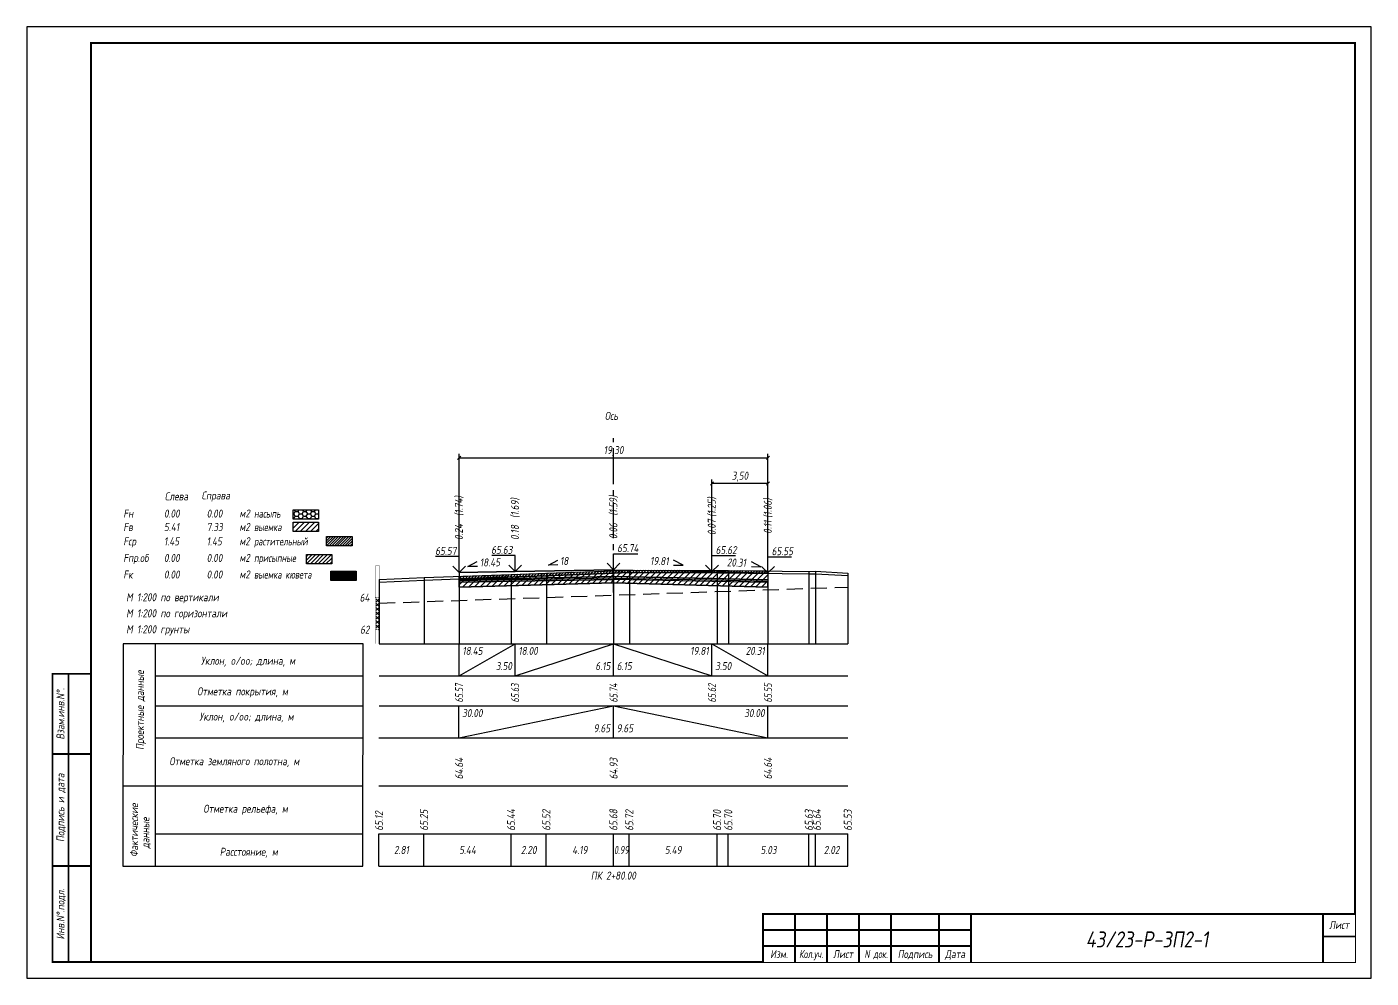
# Model space of a CAD drawing. Extents: x -717 to 1451, y -133302 to 233.
# Drawn here: x -30.1 to 389.9, y -4362.4 to -4065.4 of the extents above; entities that cross this region are included whole.
import ezdxf
from ezdxf.enums import TextEntityAlignment as Align

# ---------------------------------------------------------------- set-up
doc = ezdxf.new("R2010")
doc.units = 0
doc.linetypes.add('осевая2', pattern=[1.125, 0.75, -0.125, 0.125, -0.125])
doc.linetypes.add('штриховая', pattern=[0.75, 0.5, -0.25])
for name, color, linetype in [('Зарамочное оформление', 7, 'Continuous'), ('Интерполированный поперечник', 2, 'Continuous'), ('Код_510', 7, 'Continuous'), ('Код_514', 1, 'Continuous'), ('Код_516', 1, 'Continuous'), ('Контур_0', 7, 'Continuous'), ('Контур_2521', 7, 'Continuous'), ('Контур_2660', 7, 'Continuous'), ('Контур_400', 7, 'Continuous'), ('Контур_508', 7, 'Continuous'), ('Контур_512', 7, 'Continuous'), ('Контур_513', 7, 'Continuous'), ('Контур_818', 7, 'Continuous'), ('Красный поперечник', 1, 'Continuous'), ('Линейка абсолютных высот', 7, 'Continuous'), ('Объем выемки', 7, 'Continuous'), ('Объем кюветов', 7, 'Continuous'), ('Объем насыпи', 7, 'Continuous'), ('Объем присыпных обочин', 7, 'Continuous'), ('Объем срезки растительного слоя', 7, 'Continuous'), ('Объём_2501', 7, 'Continuous'), ('Объём_2650', 7, 'Continuous'), ('Объём_2660', 7, 'Continuous'), ('Ось', 1, 'осевая2'), ('Откосы', 7, 'Continuous'), ('Отметки покрытия', 7, 'Continuous'), ('Подписи поперечников', 7, 'Continuous'), ('Рабочие отметки', 7, 'Continuous'), ('Рабочие отметки доп.', 7, 'Continuous'), ('Таблица', 7, 'Continuous'), ('Уклоны проезжей части', 7, 'Continuous'), ('Черный поперечник', 3, 'Continuous')]:
    doc.layers.add(name, color=color, linetype=linetype)
for name, color, linetype, true_color in [('Контур_2540', 2, 'Continuous', 0xffff00), ('Контур_2570', 7, 'Continuous', 0x80ff00), ('Контур_402', 7, 'Continuous', 0xff6464), ('Объём_2500', 7, 'Continuous', 0xc0c0c0), ('Объём_2520', 7, 'Continuous', 0x80ffff), ('Объём_2540', 2, 'Continuous', 0xffff00), ('Объём_2563', 7, 'Continuous', 0xff8000), ('Объём_2570', 7, 'Continuous', 0x80ff00), ('Объём_2600', 7, 'Continuous', 0x808000), ('Объём_2620', 2, 'Continuous', 0xffff00)]:
    doc.layers.add(name, color=color, linetype=linetype, true_color=true_color)
doc.styles.get("Standard").update_dxf_attribs({"font": 'txt', "height": 2.5})
doc.styles.add('М', font='romand.shx', dxfattribs={"width": 0.8, "oblique": 10, "height": 2.5})
doc.dimstyles.new('ISO-25', dxfattribs={"dimtxt": 2.5, "dimasz": 2.5, "dimexe": 1.25, "dimexo": 0.625, "dimtad": 1, "dimtxsty": 'Standard', "dimcen": 2.5, "dimadec": 0, "dimazin": 0, "dimtfac": 1, "dimtmove": 0, "dimatfit": 3, "dimfxl": 1, "dimarcsym": 0})

# ---------------------------------------------------------------- blocks, each defined once
blk = doc.blocks.new('_Oblique')
at = {"color": 0, "linetype": 'ByBlock', "lineweight": -2}
blk.add_line((-0.5, -0.5), (0.5, 0.5), dxfattribs=at)
blk = doc.blocks.new('*D93')
at = {"color": 0, "lineweight": -2, "transparency": 16777216}
for p, q in [((184, -4234.95), (184, -4206.72)), ((201.5, -4207.97), (184, -4207.97)), ((201.5, -4235.31), (201.5, -4206.72))]:
    blk.add_line(p, q, dxfattribs=at)
at = {"layer": 'Defpoints', "color": 0, "transparency": 16777216}
for p in [(184, -4207.97), (184, -4235.57), (201.5, -4235.93)]:
    blk.add_point(p, dxfattribs=at)
at = {"color": 0, "lineweight": -2, "transparency": 16777216, "rotation": 180}
blk.add_blockref('_Oblique', (184, -4207.97), dxfattribs=at)
at = {"color": 0, "lineweight": -2, "transparency": 16777216}
blk.add_blockref('_Oblique', (201.5, -4207.97), dxfattribs=at)
at = {"color": 0, "transparency": 16777216, "insert": (192.75, -4205.85), "char_height": 2.5, "width": 9.5833, "attachment_point": 5, "style": 'М'}
blk.add_mtext('3,50', dxfattribs=at)
blk = doc.blocks.new('*D94')
at = {"color": 0, "lineweight": -2, "transparency": 16777216}
for p, q in [((105, -4235.22), (105, -4198.72)), ((105, -4199.97), (201.5, -4199.97)), ((201.5, -4235.31), (201.5, -4198.72))]:
    blk.add_line(p, q, dxfattribs=at)
at = {"layer": 'Defpoints', "color": 0, "transparency": 16777216}
for p in [(201.5, -4199.97), (105, -4235.84), (201.5, -4235.93)]:
    blk.add_point(p, dxfattribs=at)
at = {"color": 0, "lineweight": -2, "transparency": 16777216, "rotation": 180}
blk.add_blockref('_Oblique', (105, -4199.97), dxfattribs=at)
at = {"color": 0, "lineweight": -2, "transparency": 16777216}
blk.add_blockref('_Oblique', (201.5, -4199.97), dxfattribs=at)
at = {"color": 0, "transparency": 16777216, "insert": (153.25, -4197.85), "char_height": 2.5, "width": 11.25, "attachment_point": 5, "style": 'М'}
blk.add_mtext('19,30', dxfattribs=at)
blk = doc.blocks.new('условные обозначения')
at = {"layer": 'Объём_2563'}
h = blk.add_hatch(dxfattribs=at)
h.set_pattern_fill('ANSI31', color=256, scale=0.3)
h.set_pattern_definition([(45, (-34.5, -100.5), (-0.673519, 0.673519), [])])
h.paths.add_polyline_path([(18.26, 7.53), (27.08, 7.53), (27.08, 4.62), (18.26, 4.62)])
at = {"layer": 'Объём_2570'}
h = blk.add_hatch(dxfattribs=at)
h.set_pattern_fill('ANSI31', color=3, scale=0.2)
h.set_pattern_definition([(45, (-32.9034, -100.5), (-0.4490128, 0.4490128), [])])
h.paths.add_polyline_path([(25.29, 13.16), (34.12, 13.16), (34.12, 10.25), (25.29, 10.25)])
at = {"layer": 'Объём_2600'}
h = blk.add_hatch(dxfattribs=at)
h.set_pattern_fill('ANSI31', color=6, scale=0.4)
h.set_pattern_definition([(45, (-34.5, -100.5), (-0.898026, 0.898026), [])])
h.paths.add_polyline_path([(13.63, 17.67), (22.46, 17.67), (22.46, 14.76), (13.63, 14.76)])
at = {"layer": 'Объём_2620'}
h = blk.add_hatch(dxfattribs=at)
h.set_pattern_fill('ANSI31', color=2, scale=0.1)
h.set_pattern_definition([(45, (-33.755, -100.5), (-0.2245064, 0.2245064), [])])
h.paths.add_polyline_path([(26.75, 2.41), (35.57, 2.41), (35.57, -0.5), (26.75, -0.5)])
at = {"layer": 'Объём_2650'}
h = blk.add_hatch(dxfattribs=at)
h.set_pattern_fill('HONEY', color=5, scale=0.3)
h.set_pattern_definition([(0, (-34.5, -100.5), (1.42875, 0.824889), [0.9525, -1.905]), (120, (-34.5, -100.5), (-1.42875, 0.824889), [0.9525, -1.905]), (60, (-34.5, -100.5), (3e-09, 1.6497784), [-1.905, 0.9525])])
h.paths.add_polyline_path([(13.63, 21.49), (22.46, 21.49), (22.46, 18.58), (13.63, 18.58)])
at = {"layer": 'Объём_2563'}
blk.add_lwpolyline([(18.26, 7.53), (27.08, 7.53), (27.08, 4.62), (18.26, 4.62)], close=True, dxfattribs=at)
at = {"layer": 'Объём_2620', "color": 2}
blk.add_lwpolyline([(26.75, 2.41), (35.57, 2.41), (35.57, -0.5), (26.75, -0.5)], close=True, dxfattribs=at)
at = {"layer": 'Объём_2650', "color": 5}
blk.add_lwpolyline([(13.63, 21.49), (22.46, 21.49), (22.46, 18.58), (13.63, 18.58)], close=True, dxfattribs=at)
at = {"layer": 'Объём_2650', "color": 6}
blk.add_lwpolyline([(13.63, 17.67), (22.46, 17.67), (22.46, 14.76), (13.63, 14.76)], close=True, dxfattribs=at)
at = {"layer": 'Объём_2650', "color": 3}
blk.add_lwpolyline([(25.29, 13.16), (34.12, 13.16), (34.12, 10.25), (25.29, 10.25)], close=True, dxfattribs=at)
at = {"layer": 'Объем насыпи', "color": 1, "style": 'М', "oblique": 10, "width": 0.8}
for s, p in [('насыпь', (0.09, 19.09)), ('растительный', (0.09, 10.42)), ('выемка', (0.09, 14.89)), ('присыпные', (0.09, 5.24)), ('выемка кювета', (0.09, 0.06))]:
    blk.add_text(s, height=2.5, dxfattribs=at).set_placement(p)
blk = doc.blocks.new('Штамп')
at = {"linetype": 'Continuous'}
blk.add_wipeout([(199.95, -411.25), (384.95, -411.25), (384.95, -426.25), (199.95, -426.25)], dxfattribs=at).dxf.layer = 'Зарамочное оформление'
at = {"layer": 'Зарамочное оформление', "linetype": 'Continuous', "lineweight": -3, "const_width": 0.6, "flags": 128}
for points in [[(199.95, -426.25), (199.95, -411.25), (384.95, -411.25)], [(209.95, -411.25), (209.95, -426.25)], [(219.95, -411.25), (219.95, -426.25)], [(229.95, -411.25), (229.95, -426.25)], [(239.95, -411.25), (239.95, -426.25)], [(254.95, -411.25), (254.95, -426.25)], [(264.95, -411.25), (264.95, -426.25)], [(374.95, -411.25), (374.95, -426.25)], [(199.95, -416.25), (264.95, -416.25)], [(374.95, -418.25), (384.95, -418.25)], [(199.95, -421.25), (264.95, -421.25)]]:
    blk.add_lwpolyline(points, dxfattribs=at)
at = {"linetype": 'Continuous', "insert": (319.95, -419.17), "char_height": 5, "width": 110, "attachment_point": 5, "style": 'М'}
blk.add_mtext('{\\Q10;\\W0.8;43/23-Р-ЗП2-1}', dxfattribs=at)
at = {"layer": 'Зарамочное оформление', "linetype": 'Continuous', "style": 'М', "oblique": 10}
for s, width, p in [('Лист', 0.8, (379.95, -414.66)), ('Изм.', 0.8, (204.95, -423.75)), ('Кол.уч.', 0.7, (214.95, -423.75)), ('Лист', 0.8, (224.95, -423.75)), ('N док.', 0.7, (235.28, -423.75)), ('Подпись', 0.8, (247.45, -423.75)), ('Дата', 0.8, (259.95, -423.75))]:
    blk.add_text(s, height=2.5, dxfattribs=dict(at, width=width)).set_placement(p, align=Align.MIDDLE_CENTER)
blk = doc.blocks.new('шифр')
blk.add_blockref('Штамп', (0, -3991))

msp = doc.modelspace()

# ---------------------------------------------------------------- hatches: boundary and pattern name
at = {"layer": 'Линейка абсолютных высот'}
h = msp.add_hatch(dxfattribs=at)
h.set_pattern_fill('ANSI37', scale=0.3, style=0)
h.paths.add_polyline_path([(80, -4253.622), (80, -4243.622), (79, -4243.622), (79, -4253.622)])
at = {"layer": 'Объём_2570'}
h = msp.add_hatch(dxfattribs=at)
h.set_pattern_fill('ANSI31', color=256, scale=0.2)
h.paths.add_polyline_path([(153.25, -4235.971), (132.287, -4236.775), (105, -4237.743), (105, -4236.993), (132.287, -4236.025), (153.25, -4235.221)])
h = msp.add_hatch(dxfattribs=at)
h.set_pattern_fill('ANSI31', color=256, scale=0.2)
h.paths.add_polyline_path([(201.5, -4236.048), (189.157, -4235.895), (185.654, -4235.896), (158.209, -4235.781), (153.25, -4235.971), (153.25, -4235.221), (158.209, -4235.031), (185.654, -4235.146), (189.157, -4235.145), (201.5, -4235.298)])
at = {"layer": 'Объём_2600'}
h = msp.add_hatch(dxfattribs=at)
h.set_pattern_fill('ANSI31', color=6, scale=0.4)
h.paths.add_polyline_path([(105, -4240.4), (105, -4237.743), (132.287, -4236.775), (153.25, -4235.971), (153.25, -4238.953)])
h = msp.add_hatch(dxfattribs=at)
h.set_pattern_fill('ANSI31', color=6, scale=0.4)
h.paths.add_polyline_path([(201.5, -4240.4), (153.25, -4238.953), (153.25, -4235.971), (158.209, -4235.781), (185.654, -4235.896), (189.157, -4235.895), (201.5, -4236.048)])

# ---------------------------------------------------------------- linework, layer by layer
at = {"layer": 'Код_510'}
for p, q in [((79.946, -4327.421), (79.946, -4317.421)), ((94.02, -4327.421), (94.02, -4317.421)), ((121.241, -4327.421), (121.241, -4317.421)), ((132.233, -4327.421), (132.233, -4317.421)), ((153.196, -4327.421), (153.196, -4317.421)), ((158.155, -4327.421), (158.155, -4317.421)), ((185.6, -4327.421), (185.6, -4317.421)), ((189.103, -4327.421), (189.103, -4317.421)), ((214.258, -4327.421), (214.258, -4317.421)), ((216.335, -4327.421), (216.335, -4317.421)), ((226.446, -4327.421), (226.446, -4317.421))]:
    msp.add_line(p, q, dxfattribs=at)
at = {"layer": 'Код_514'}
for p, q in [((105, -4268), (105, -4258)), ((105, -4268), (122.5, -4258)), ((122.5, -4268), (122.5, -4258)), ((122.5, -4268), (153.25, -4258)), ((153.25, -4268), (153.25, -4258)), ((153.25, -4258), (184, -4268)), ((184, -4268), (184, -4258)), ((184, -4258), (201.5, -4268)), ((201.5, -4268), (201.5, -4258))]:
    msp.add_line(p, q, dxfattribs=at)
at = {"layer": 'Код_516'}
for p, q in [((104.946, -4287.421), (104.946, -4277.421)), ((104.946, -4287.421), (153.196, -4277.421)), ((153.196, -4287.421), (153.196, -4277.421)), ((153.196, -4277.421), (201.446, -4287.421)), ((201.446, -4287.421), (201.446, -4277.421))]:
    msp.add_line(p, q, dxfattribs=at)
at = {"layer": 'Контур_0', "flags": 128}
for points in [[(105, -4237.929), (122.5, -4237.607), (153.25, -4237.053), (153.25, -4234.903), (153.25, -4234.903), (122.5, -4235.457), (105, -4235.779), (105, -4237.929)], [(105, -4235.779), (105, -4239.829)], [(105, -4238.829), (122.5, -4238.507), (153.25, -4237.953), (153.25, -4237.053), (153.25, -4237.053), (122.5, -4237.607), (105, -4237.929), (105, -4238.829)], [(201.5, -4238.018), (184, -4237.662), (153.25, -4237.053), (153.25, -4234.903), (153.25, -4234.903), (184, -4235.512), (201.5, -4235.868), (201.5, -4238.018)], [(201.5, -4238.918), (184, -4238.562), (153.25, -4237.953), (153.25, -4237.053), (153.25, -4237.053), (184, -4237.662), (201.5, -4238.018), (201.5, -4238.918)], [(201.5, -4235.868), (201.5, -4239.918)]]:
    msp.add_lwpolyline(points, dxfattribs=at)
at = {"layer": 'Контур_2521', "color": 250, "flags": 128}
for points in [[(153.25, -4237.503), (122.5, -4238.057), (105, -4238.379)], [(153.25, -4237.503), (184, -4238.112), (201.5, -4238.468)]]:
    msp.add_lwpolyline(points, dxfattribs=at)
at = {"layer": 'Контур_2540', "flags": 128}
for points in [[(105, -4240.4), (153.25, -4238.953), (153.25, -4237.953), (122.5, -4238.507), (122.5, -4238.507), (105, -4238.829), (105, -4240.4)], [(201.5, -4238.918), (184, -4238.562), (153.25, -4237.953), (153.25, -4238.953), (153.25, -4238.953), (201.5, -4240.4), (201.5, -4238.918)]]:
    msp.add_lwpolyline(points, dxfattribs=at)
at = {"layer": 'Контур_2570', "flags": 128}
msp.add_lwpolyline([(80, -4238.75), (94.074, -4238.127), (121.296, -4237.17), (132.287, -4236.775), (153.25, -4235.971), (158.209, -4235.781), (185.654, -4235.896), (189.157, -4235.895), (214.313, -4236.207), (216.389, -4236.154), (226.5, -4236.711)], dxfattribs=at)
at = {"layer": 'Контур_2660', "flags": 128}
for points in [[(105, -4240.4), (153.25, -4238.953)], [(153.25, -4238.953), (201.5, -4240.4)]]:
    msp.add_lwpolyline(points, dxfattribs=at)
at = {"layer": 'Контур_400', "flags": 128}
for points in [[(105, -4235.779), (122.5, -4235.457), (153.25, -4234.903)], [(153.25, -4234.903), (184, -4235.512), (201.5, -4235.868)]]:
    msp.add_lwpolyline(points, dxfattribs=at)
at = {"layer": 'Контур_402', "flags": 128}
msp.add_lwpolyline([(105, -4240.4), (153.25, -4238.953), (201.5, -4240.4)], dxfattribs=at)
at = {"layer": 'Контур_508', "flags": 128}
msp.add_lwpolyline([(105, -4240.4), (153.25, -4238.953), (201.5, -4240.4)], dxfattribs=at)
at = {"layer": 'Контур_512', "flags": 128}
msp.add_lwpolyline([(105, -4240.4), (153.25, -4238.953), (201.5, -4240.4)], dxfattribs=at)
at = {"layer": 'Контур_513', "flags": 128}
msp.add_lwpolyline([(105, -4240.4), (153.25, -4238.953), (201.5, -4240.4)], dxfattribs=at)
at = {"layer": 'Контур_818', "flags": 128}
msp.add_lwpolyline([(105, -4237.743), (121.296, -4237.17), (132.287, -4236.775), (153.25, -4235.971), (158.209, -4235.781), (185.654, -4235.896), (189.157, -4235.895), (201.5, -4236.048)], dxfattribs=at)
at = {"layer": 'Красный поперечник'}
for p, q in [((105, -4235.779), (122.5, -4235.457)), ((122.5, -4235.457), (153.25, -4234.903)), ((153.25, -4234.903), (184, -4235.512)), ((184, -4235.512), (201.5, -4235.868)), ((105, -4240.4), (105, -4258)), ((153.25, -4238.953), (153.25, -4258)), ((201.5, -4240.4), (201.5, -4258))]:
    msp.add_line(p, q, dxfattribs=at)
at = {"layer": 'Линейка абсолютных высот', "color": 7, "const_width": 0.1, "flags": 128}
for points in [[(80, -4243.622), (80, -4233.622), (79, -4233.622), (79, -4243.622), (80, -4243.622)], [(80, -4253.622), (80, -4243.622), (79, -4243.622), (79, -4253.622), (80, -4253.622)], [(80, -4258), (80, -4253.622), (79, -4253.622), (79, -4258), (80, -4258)]]:
    msp.add_lwpolyline(points, dxfattribs=at)
at = {"layer": 'Объём_2500', "flags": 128}
for points in [[(105, -4237.929), (122.5, -4237.607), (153.25, -4237.053), (153.25, -4234.903), (153.25, -4234.903), (122.5, -4235.457), (105, -4235.779), (105, -4237.929)], [(201.5, -4238.018), (184, -4237.662), (153.25, -4237.053), (153.25, -4234.903), (153.25, -4234.903), (184, -4235.512), (201.5, -4235.868), (201.5, -4238.018)]]:
    msp.add_lwpolyline(points, dxfattribs=at)
at = {"layer": 'Объём_2501', "flags": 128}
for points in [[(105, -4235.779), (122.5, -4235.457), (153.25, -4234.903)], [(153.25, -4234.903), (184, -4235.512), (201.5, -4235.868)]]:
    msp.add_lwpolyline(points, dxfattribs=at)
at = {"layer": 'Объём_2520', "color": 250, "flags": 128}
for points in [[(105, -4238.829), (122.5, -4238.507), (153.25, -4237.953), (153.25, -4237.053), (153.25, -4237.053), (122.5, -4237.607), (105, -4237.929), (105, -4238.829)], [(201.5, -4238.918), (184, -4238.562), (153.25, -4237.953), (153.25, -4237.053), (153.25, -4237.053), (184, -4237.662), (201.5, -4238.018), (201.5, -4238.918)]]:
    msp.add_lwpolyline(points, dxfattribs=at)
at = {"layer": 'Объём_2540', "flags": 128}
for points in [[(105, -4240.4), (153.25, -4238.953), (153.25, -4237.953), (122.5, -4238.507), (122.5, -4238.507), (105, -4238.829), (105, -4240.4)], [(201.5, -4238.918), (184, -4238.562), (153.25, -4237.953), (153.25, -4238.953), (153.25, -4238.953), (201.5, -4240.4), (201.5, -4238.918)]]:
    msp.add_lwpolyline(points, dxfattribs=at)
at = {"layer": 'Объём_2570', "flags": 128}
for points in [[(153.25, -4235.971), (132.287, -4236.775), (105, -4237.743), (105, -4236.993), (132.287, -4236.025), (153.25, -4235.221), (153.25, -4235.971), (153.25, -4235.971)], [(201.5, -4236.048), (189.157, -4235.895), (185.654, -4235.896), (158.209, -4235.781), (153.25, -4235.971), (153.25, -4235.221), (158.209, -4235.031), (185.654, -4235.146), (189.157, -4235.145), (201.5, -4235.298), (201.5, -4236.048), (201.5, -4236.048)]]:
    msp.add_lwpolyline(points, dxfattribs=at)
at = {"layer": 'Объём_2650', "color": 6, "flags": 128}
for points in [[(105, -4240.4), (105, -4237.743), (132.287, -4236.775), (153.25, -4235.971), (153.25, -4238.953), (105, -4240.4), (105, -4240.4)], [(201.5, -4240.4), (153.25, -4238.953), (153.25, -4235.971), (158.209, -4235.781), (185.654, -4235.896), (189.157, -4235.895), (201.5, -4236.048), (201.5, -4240.4), (201.5, -4240.4)]]:
    msp.add_lwpolyline(points, dxfattribs=at)
at = {"layer": 'Объём_2660', "flags": 128}
for points in [[(105, -4240.4), (153.25, -4238.953)], [(153.25, -4238.953), (201.5, -4240.4)]]:
    msp.add_lwpolyline(points, dxfattribs=at)
at = {"layer": 'Ось', "ltscale": 15}
msp.add_line((153.25, -4241.971), (153.25, -4193.874), dxfattribs=at)
at = {"layer": 'Откосы', "color": 1, "flags": 128}
for points in [[(110.701, -4233.863), (107.701, -4233.918), (110.673, -4232.363)], [(135.876, -4233.404), (132.877, -4233.458), (135.849, -4231.904)], [(171.963, -4233.457), (174.962, -4233.516), (171.993, -4231.957)], [(196.313, -4233.945), (199.313, -4234.006), (196.344, -4232.446)]]:
    msp.add_lwpolyline(points, dxfattribs=at)
at = {"layer": 'Отметки покрытия', "color": 1}
for p, q in [((105, -4230.779), (97.65, -4230.779)), ((105, -4235.779), (105, -4230.779)), ((122.5, -4230.457), (115.2, -4230.457)), ((122.5, -4235.457), (120.5, -4233.457)), ((122.5, -4235.457), (122.5, -4230.457)), ((122.5, -4235.457), (124.5, -4233.457)), ((153.25, -4234.903), (151.25, -4232.903)), ((153.25, -4234.903), (153.25, -4229.903)), ((153.25, -4229.903), (160.8, -4229.903)), ((153.25, -4234.903), (155.25, -4232.903)), ((184, -4235.512), (182, -4233.512)), ((184, -4235.512), (184, -4230.512)), ((184, -4230.512), (191.3, -4230.512)), ((184, -4235.512), (186, -4233.512)), ((201.5, -4235.868), (201.5, -4230.868)), ((201.5, -4230.868), (208.8, -4230.868)), ((105, -4235.779), (103, -4233.779)), ((105, -4235.779), (107, -4233.779)), ((201.5, -4235.868), (199.5, -4233.868)), ((201.5, -4235.868), (203.5, -4233.868))]:
    msp.add_line(p, q, dxfattribs=at)
at = {"layer": 'Таблица'}
for p, q in [((80, -4258), (226.5, -4258)), ((80, -4268), (226.5, -4268)), ((80, -4277.421), (226.5, -4277.421)), ((79.946, -4287.421), (226.446, -4287.421)), ((79.946, -4302.421), (226.446, -4302.421)), ((79.946, -4317.421), (226.446, -4317.421)), ((79.946, -4327.421), (226.446, -4327.421))]:
    msp.add_line(p, q, dxfattribs=at)
at = {"layer": 'Таблица', "linetype": 'Continuous', "flags": 128}
for points in [[(0, -4258), (-0.054, -4327.421)], [(75, -4258), (0, -4258)], [(10, -4258), (10, -4327.421)], [(74.946, -4327.421), (75, -4258)], [(10, -4268), (75, -4268)], [(10, -4277.421), (75, -4277.421)], [(9.946, -4287.421), (74.946, -4287.421)], [(-0.054, -4302.421), (74.946, -4302.421)], [(9.946, -4317.421), (74.946, -4317.421)], [(-0.054, -4327.421), (74.946, -4327.421)]]:
    msp.add_lwpolyline(points, dxfattribs=at)
at = {"layer": 'Черный поперечник', "color": 7}
for p, q in [((94.074, -4237.377), (94.074, -4258)), ((121.296, -4236.42), (121.296, -4258)), ((132.287, -4236.025), (132.287, -4258)), ((153.25, -4235.221), (153.25, -4258)), ((158.209, -4235.031), (158.209, -4258)), ((185.654, -4235.146), (185.654, -4258)), ((189.157, -4235.145), (189.157, -4258)), ((214.313, -4235.457), (214.313, -4258)), ((216.389, -4235.404), (216.389, -4258)), ((226.5, -4235.961), (226.5, -4258)), ((80, -4238), (80, -4258))]:
    msp.add_line(p, q, dxfattribs=at)
at = {"layer": 'Черный поперечник', "flags": 128}
msp.add_lwpolyline([(80, -4238), (94.074, -4237.377), (121.296, -4236.42), (132.287, -4236.025), (153.25, -4235.221), (158.209, -4235.031), (185.654, -4235.146), (189.157, -4235.145), (214.313, -4235.457), (216.389, -4235.404), (226.5, -4235.961)], dxfattribs=at)

# ---------------------------------------------------------------- block references
at = {"layer": 'Объём_2570', "xscale": 0.9}
msp.add_blockref('условные обозначения', (40.849, -4237.732), dxfattribs=at)

# ---------------------------------------------------------------- texts
at = {"style": 'М', "oblique": 10, "width": 0.8}
msp.add_text('М 1:200 грунты', height=2.5, dxfattribs=at).set_placement((0.973, -4254.769))
at = {"linetype": 'Continuous', "style": 'М', "oblique": 10, "width": 0.8}
msp.add_text('15', height=2.5, dxfattribs=at).set_placement((380.312, -4353.509), align=Align.MIDDLE)
at = {"layer": 'Код_510', "style": 'М', "oblique": 10, "width": 0.8}
for s, p in [('65.12', (79.946, -4316.421)), ('65.25', (94.02, -4316.421)), ('65.44', (121.241, -4316.421)), ('65.52', (132.233, -4316.421)), ('65.68', (153.196, -4316.421)), ('65.72', (158.155, -4316.421)), ('65.70', (185.6, -4316.421)), ('65.70', (189.103, -4316.421)), ('65.63', (214.258, -4316.421)), ('65.64', (216.758, -4316.421)), ('65.53', (226.446, -4316.421))]:
    msp.add_text(s, height=2.5, rotation=90, dxfattribs=at).set_placement(p, align=Align.MIDDLE_LEFT)
at = {"layer": 'Код_510', "style": 'М', "oblique": 10}
for s, width, p in [('2.81', 0.8, (86.983, -4322.421)), ('5.44', 0.8, (107.63, -4322.421)), ('2.20', 0.8, (126.737, -4322.421)), ('4.19', 0.8, (142.714, -4322.421)), ('0.99', 0.6, (155.675, -4322.421)), ('5.49', 0.8, (171.877, -4322.421)), ('5.03', 0.8, (201.681, -4322.421)), ('2.02', 0.8, (221.39, -4322.421))]:
    msp.add_text(s, height=2.5, dxfattribs=dict(at, width=width)).set_placement(p, align=Align.MIDDLE_CENTER)
at = {"layer": 'Код_514', "style": 'М', "oblique": 10, "width": 0.8}
for s, p in [('18.45', (106, -4259)), ('18.00', (123.5, -4259))]:
    msp.add_text(s, height=2.5, dxfattribs=at).set_placement(p, align=Align.TOP_LEFT)
for s, p in [('19.81', (183, -4259)), ('20.31', (200.5, -4259))]:
    msp.add_text(s, height=2.5, dxfattribs=at).set_placement(p, align=Align.TOP_RIGHT)
for s, p in [('3.50', (121.5, -4267)), ('6.15', (152.25, -4267))]:
    msp.add_text(s, height=2.5, dxfattribs=at).set_placement(p, align=Align.BOTTOM_RIGHT)
for s, p in [('6.15', (154.25, -4267)), ('3.50', (185, -4267))]:
    msp.add_text(s, height=2.5, dxfattribs=at).set_placement(p, align=Align.BOTTOM_LEFT)
at = {"layer": 'Код_514', "style": 'М', "oblique": 10, "width": 0.7}
for s, p in [('65.57', (105, -4276.382)), ('65.63', (122.5, -4276.382)), ('65.74', (153.25, -4276.382)), ('65.62', (184, -4276.382)), ('65.55', (201.5, -4276.382))]:
    msp.add_text(s, height=2.5, rotation=90, dxfattribs=at).set_placement(p, align=Align.MIDDLE_LEFT)
at = {"layer": 'Код_516', "style": 'М', "oblique": 10, "width": 0.8}
msp.add_text('30.00', height=2.5, dxfattribs=at).set_placement((105.946, -4278.421), align=Align.TOP_LEFT)
msp.add_text('30.00', height=2.5, dxfattribs=at).set_placement((200.446, -4278.421), align=Align.TOP_RIGHT)
msp.add_text('9.65', height=2.5, dxfattribs=at).set_placement((152.196, -4286.421), align=Align.BOTTOM_RIGHT)
msp.add_text('9.65', height=2.5, dxfattribs=at).set_placement((154.196, -4286.421), align=Align.BOTTOM_LEFT)
for s, p in [('64.64', (105, -4300.371)), ('64.93', (153.25, -4300.371)), ('64.64', (201.5, -4300.371))]:
    msp.add_text(s, height=2.5, rotation=90, dxfattribs=at).set_placement(p, align=Align.MIDDLE_LEFT)
at = {"layer": 'Линейка абсолютных высот', "style": 'М', "oblique": 10, "width": 0.8}
for s, p in [('64', (77, -4243.622)), ('62', (77, -4253.622))]:
    msp.add_text(s, height=2.5, dxfattribs=at).set_placement(p, align=Align.MIDDLE_RIGHT)
at = {"layer": 'Объем выемки', "style": 'М', "oblique": 10, "width": 0.8}
for s, p in [('Fв', (0.085, -4222.835)), ('5.41', (12.785, -4222.835)), ('7.33', (26.126, -4222.835)), ('м2', (36.364, -4222.802))]:
    msp.add_text(s, height=2.5, dxfattribs=at).set_placement(p)
at = {"layer": 'Объем кюветов', "style": 'М', "oblique": 10, "width": 0.8}
for s, p in [('Fк', (0.085, -4237.66)), ('0.00', (12.785, -4237.66)), ('0.00', (26.126, -4237.66)), ('м2', (36.364, -4237.627))]:
    msp.add_text(s, height=2.5, dxfattribs=at).set_placement(p)
at = {"layer": 'Объем насыпи', "style": 'М', "oblique": 10, "width": 0.8}
for s, p in [('Слева', (13.029, -4213.249)), ('Справа', (24.522, -4212.982)), ('Fн', (0.085, -4218.63)), ('0.00', (12.785, -4218.63)), ('0.00', (26.126, -4218.63)), ('м2', (36.364, -4218.597))]:
    msp.add_text(s, height=2.5, dxfattribs=at).set_placement(p)
at = {"layer": 'Объем присыпных обочин', "style": 'М', "oblique": 10, "width": 0.8}
for s, p in [('Fпр.об', (0.085, -4232.481)), ('0.00', (12.785, -4232.481)), ('0.00', (26.126, -4232.481)), ('м2', (36.364, -4232.448))]:
    msp.add_text(s, height=2.5, dxfattribs=at).set_placement(p)
at = {"layer": 'Объем срезки растительного слоя', "style": 'М', "oblique": 10, "width": 0.8}
for s, p in [('Fср', (0.085, -4227.303)), ('1.45', (12.785, -4227.303)), ('1.45', (26.126, -4227.303)), ('м2', (36.364, -4227.269))]:
    msp.add_text(s, height=2.5, dxfattribs=at).set_placement(p)
at = {"layer": 'Ось', "ltscale": 15, "style": 'М', "oblique": 10, "width": 0.8}
msp.add_text('Ось ', height=2.5, dxfattribs=at).set_placement((153.25, -4188.874), align=Align.BOTTOM_CENTER)
at = {"layer": 'Отметки покрытия', "color": 1, "style": 'М', "oblique": 10, "width": 0.8}
for s, p in [('65.57', (104.141, -4231.048)), ('65.63', (121.641, -4230.725))]:
    msp.add_text(s, height=2.5, dxfattribs=at).set_placement(p, align=Align.BOTTOM_RIGHT)
for s, p in [('65.74', (154.391, -4230.172)), ('65.62', (185.141, -4230.781)), ('65.55', (202.641, -4231.136))]:
    msp.add_text(s, height=2.5, dxfattribs=at).set_placement(p, align=Align.BOTTOM_LEFT)
at = {"layer": 'Подписи поперечников', "style": 'М', "oblique": 10, "width": 0.8}
msp.add_text('ПК 2+80.00', height=2.5, dxfattribs=at).set_placement((153.196, -4332.421), align=Align.BOTTOM_CENTER)
at = {"layer": 'Рабочие отметки', "color": 1, "style": 'М', "oblique": 10, "width": 0.8}
for s, p in [('0.24', (104.922, -4225.653)), ('0.18', (122.422, -4225.653)), ('0.06', (153.172, -4225.334))]:
    msp.add_text(s, height=2.5, rotation=90, dxfattribs=at).set_placement(p, align=Align.MIDDLE_LEFT)
for s, p in [('0.07', (183.922, -4219.206)), ('0.11', (201.422, -4219.561))]:
    msp.add_text(s, height=2.5, rotation=90, dxfattribs=at).set_placement(p, align=Align.MIDDLE_RIGHT)
at = {"layer": 'Рабочие отметки доп.', "color": 1, "style": 'М', "oblique": 10, "width": 0.8}
for s, p in [('(1.74)', (104.922, -4218.153)), ('(1.69)', (122.422, -4218.803)), ('(1.59)', (153.172, -4218.034)), ('(1.25)', (183.922, -4218.403)), ('(1.06)', (201.422, -4218.759))]:
    msp.add_text(s, height=2.5, rotation=90, dxfattribs=at).set_placement(p, align=Align.MIDDLE_LEFT)
at = {"layer": 'Таблица', "style": 'М', "oblique": 10, "width": 0.8}
for s, p in [('М 1:200 по вертикали', (0.973, -4244.769)), ('М 1:200 по горизонтали', (0.973, -4249.769)), ('Уклон, o/oo; длина, м', (24.315, -4264.584)), ('Отметка покрытия, м', (23.148, -4274.139)), ('Уклон, o/oo; длина, м', (23.824, -4282.017)), ('Отметка земляного полотна, м', (14.462, -4295.965)), ('Отметка рельефа, м', (25.077, -4310.777)), ('Расстояние, м', (30.202, -4324.23))]:
    msp.add_text(s, height=2.5, dxfattribs=at).set_placement(p)
for s, p in [('Проектные данные ', (6.519, -4291.183)), ('Фактические ', (4.698, -4324.638)), ('данные', (8.204, -4321.933))]:
    msp.add_text(s, height=2.5, rotation=90, dxfattribs=at).set_placement(p)
at = {"layer": 'Уклоны проезжей части', "color": 1, "style": 'М', "oblique": 10, "width": 0.8}
for s, rotation, p in [('18.45', 1.05704, (114.674, -4234.618)), ('18', 1.03126, (137.857, -4234.18)), ('19.81', 358.86486, (167.531, -4234.208)), ('20.31', 358.8365, (191.598, -4234.69))]:
    msp.add_text(s, height=2.5, rotation=rotation, dxfattribs=at).set_placement(p, align=Align.BOTTOM_CENTER)

# ---------------------------------------------------------------- dimensions: what is measured, and where the dimension line sits
at = {"color": 5}
dim = msp.add_linear_dim(base=(201.5, -4199.965), p1=(105, -4235.842), p2=(201.5, -4235.93), angle=180, dimstyle='ISO-25', override={"dimasz": 1, "dimlfac": 0.2, "dimzin": 0, "dimtxsty": 'М', "dimblk1": 'Oblique', "dimblk2": 'Oblique', "dimsah": 1}, dxfattribs=at)
dim.commit()
dim.dimension.update_dxf_attribs({"geometry": '*D94', "text_midpoint": (153.25, -4197.852)})
dim = msp.add_linear_dim(base=(184, -4207.965), p1=(201.5, -4235.93), p2=(184, -4235.575), dimstyle='ISO-25', override={"dimasz": 1, "dimlfac": 0.2, "dimzin": 0, "dimtxsty": 'М', "dimblk1": 'Oblique', "dimblk2": 'Oblique', "dimsah": 1}, dxfattribs=at)
dim.commit()
dim.dimension.update_dxf_attribs({"geometry": '*D93', "text_midpoint": (192.75, -4205.852)})

# ---------------------------------------------------------------- wipeouts: each hides what was drawn before it
msp.add_wipeout([(-10.054, -4267.421), (-22.054, -4267.421), (-22.054, -4357.421), (-10.054, -4357.421)]).dxf.layer = 'Зарамочное оформление'

# ---------------------------------------------------------------- next in the draw order: linework, layer by layer
at = {"flags": 128}
msp.add_lwpolyline([(-30.054, -4362.421), (389.946, -4362.421), (389.946, -4065.421), (-30.054, -4065.421)], close=True, dxfattribs=at)
at = {"const_width": 0.6, "flags": 128}
msp.add_lwpolyline([(-10.054, -4357.421), (384.946, -4357.421), (384.946, -4070.421), (-10.054, -4070.421)], close=True, dxfattribs=at)
at = {"layer": 'Зарамочное оформление', "linetype": 'Continuous', "lineweight": -3, "const_width": 0.6, "flags": 128}
for points in [[(-10.054, -4357.421), (-22.054, -4357.421), (-22.054, -4267.421), (-10.054, -4267.421)], [(-17.054, -4357.421), (-17.054, -4267.421)], [(-22.054, -4292.421), (-10.054, -4292.421)], [(-22.054, -4327.421), (-10.054, -4327.421)]]:
    msp.add_lwpolyline(points, dxfattribs=at)

# ---------------------------------------------------------------- next in the draw order: texts
at = {"layer": 'Зарамочное оформление', "lineweight": 15, "style": 'М', "oblique": 10, "width": 0.8}
for s, p in [('Взам.инв.N%%d.', (-19.554, -4279.921)), ('Подпись и дата', (-19.572, -4309.227)), ('Инв.N%%d.подл.', (-19.554, -4342.421))]:
    msp.add_text(s, height=2.5, rotation=90, dxfattribs=at).set_placement(p, align=Align.MIDDLE_CENTER)

# ---------------------------------------------------------------- next in the draw order: block references
msp.add_blockref('шифр', (0, 59.829))

# ---------------------------------------------------------------- next in the draw order: linework, layer by layer
at = {"layer": 'Интерполированный поперечник', "linetype": 'штриховая', "ltscale": 10, "flags": 128}
msp.add_lwpolyline([(80, -4245.357), (226.5, -4240.319)], dxfattribs=at)

doc.saveas('drawing.dxf')
